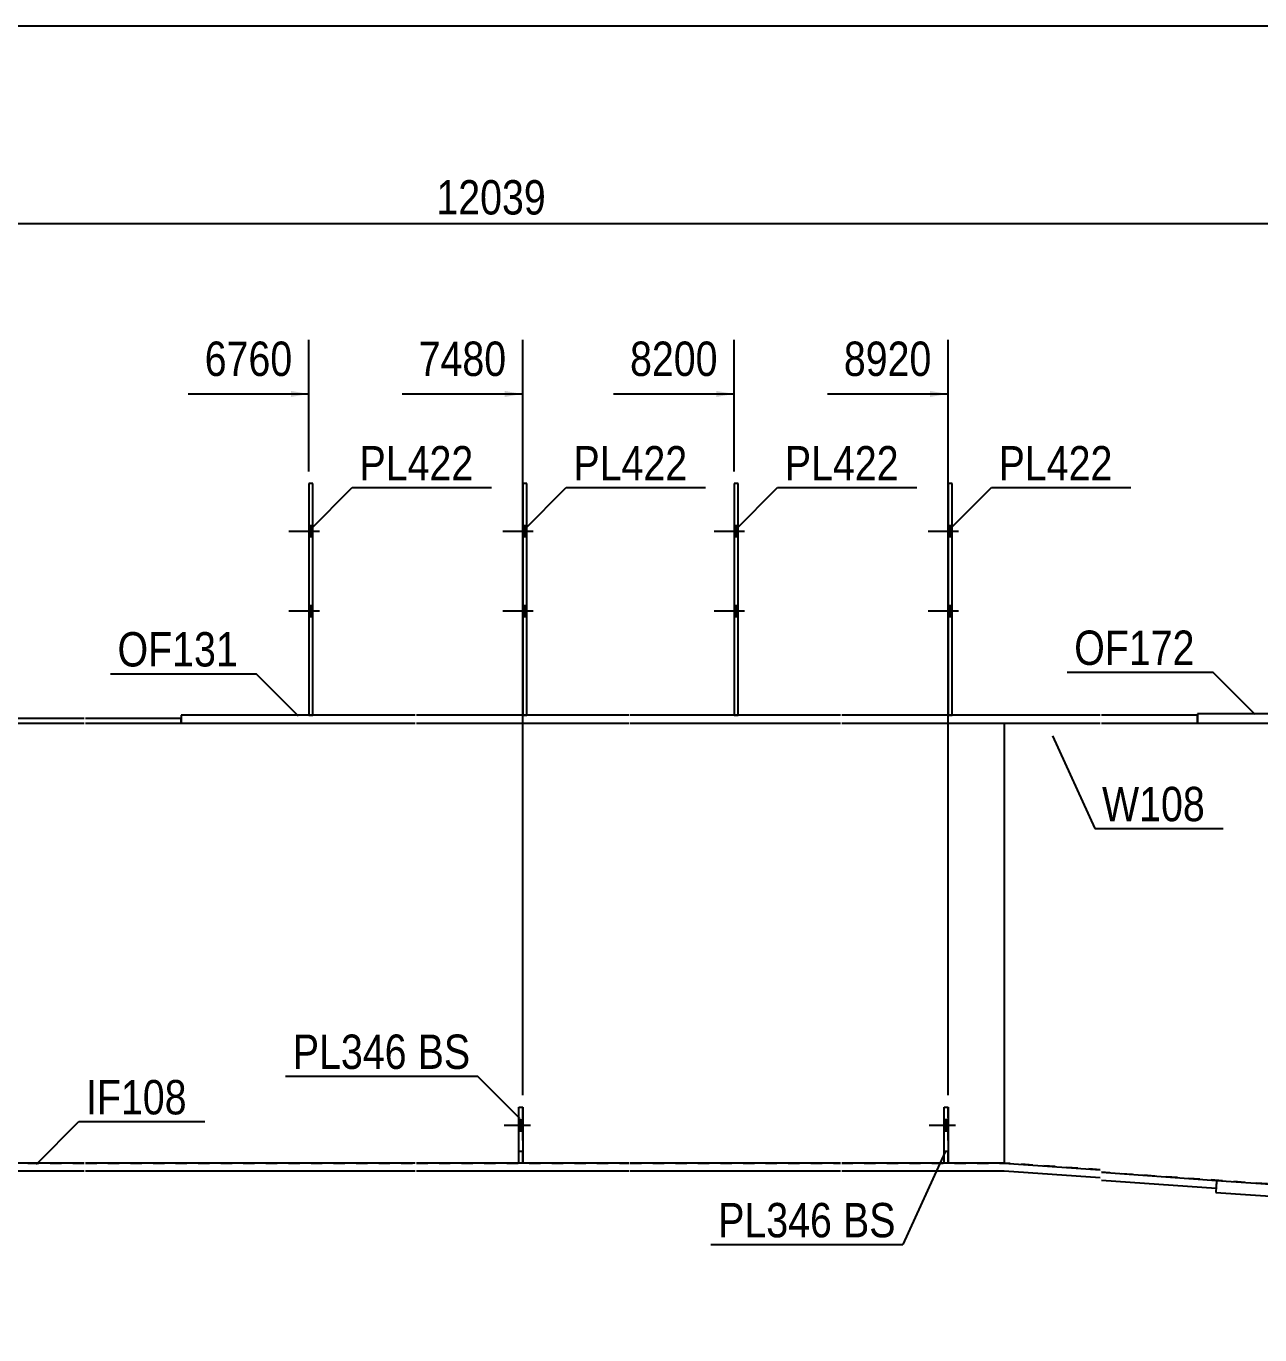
# Model space of a CAD drawing. Header units: millimetres. Extents: x -27 to 375, y -201 to 76.
# Drawn here: x 137 to 239.8, y -32.6 to 76.4 of the extents above; entities that cross this region are included whole.
import ezdxf

# ---------------------------------------------------------------- set-up
doc = ezdxf.new("R2010")
doc.units = ezdxf.units.MM
doc.linetypes.add('DXK_LINE_DOT1', pattern=[1.8814, 0.9407, -0.9407])
doc.linetypes.add('DXK_LINE_DOT2', pattern=[3.9198, 1.9599, -1.9599])
doc.styles.add('Arial Narrow', font='ARIALN.TTF', dxfattribs={"height": 0.2})

# ---------------------------------------------------------------- blocks, each defined once
blk = doc.blocks.new('Unknown-623588259-1210')
at = {"color": 5, "linetype": 'Continuous'}
blk.add_line((375.38, 76.45), (-24.62, 76.45), dxfattribs=at)
blk = doc.blocks.new('Part-623588259-7191 - 1490')
at = {"color": 2, "linetype": 'Continuous'}
blk.add_line((61.57, 18.33), (61.57, -18.33), dxfattribs=at)
at = {"color": 7, "linetype": 'DXK_LINE_DOT1'}
for p, q in [((61.57, 18.33), (69.57, 18.33)), ((69.67, 18.33), (90.24, 18.33)), ((90.34, 18.33), (107.88, 18.33)), ((107.98, 18.33), (125.71, 18.33)), ((125.81, 18.33), (141.81, 18.33)), ((141.91, 18.33), (169.42, 18.33)), ((169.52, 18.33), (187.25, 18.33)), ((187.35, 18.33), (204.88, 18.33)), ((204.98, 18.33), (218.54, 18.33)), ((218.54, 18.33), (218.54, -18.33)), ((61.57, -18.33), (69.57, -18.33)), ((69.67, -18.33), (90.24, -18.33)), ((90.34, -18.33), (107.88, -18.33)), ((107.98, -18.33), (125.71, -18.33)), ((125.81, -18.33), (141.81, -18.33)), ((141.91, -18.33), (169.42, -18.33)), ((169.52, -18.33), (187.25, -18.33)), ((187.35, -18.33), (204.88, -18.33)), ((204.98, -18.33), (218.54, -18.33))]:
    blk.add_line(p, q, dxfattribs=at)
blk = doc.blocks.new('Bolt-623588259-11108 - 1490')
at = {"linetype": 'Continuous'}
blk.add_hatch(color=3, dxfattribs=at).paths.add_polyline_path([(213.85, -15.67), (213.85, -14.73), (213.52, -14.73), (213.52, -15.67)])
at = {"color": 3, "linetype": 'Continuous'}
for p, q in [((214.48, -15.2), (212.28, -15.2)), ((213.85, -14.73), (213.52, -14.73)), ((213.85, -15.67), (213.52, -15.67))]:
    blk.add_line(p, q, dxfattribs=at)
blk = doc.blocks.new('Part-623588259-7241 - 1490')
at = {"color": 2, "linetype": 'Continuous'}
for p, q in [((178.05, -18.33), (178.05, -13.67)), ((178.05, -13.67), (178.38, -13.67)), ((178.38, -13.67), (178.38, -18.33))]:
    blk.add_line(p, q, dxfattribs=at)
blk = doc.blocks.new('Part-623588259-7179 - 1490')
at = {"color": 2, "linetype": 'Continuous'}
for p, q in [((77.67, 18.73), (77.67, 18.33)), ((90.24, 18.73), (77.67, 18.73)), ((107.88, 18.73), (90.34, 18.73)), ((125.71, 18.73), (107.98, 18.73)), ((141.81, 18.73), (125.81, 18.73)), ((149.91, 18.73), (141.91, 18.73)), ((149.91, 18.33), (149.91, 18.73)), ((77.67, 18.33), (90.24, 18.33)), ((90.34, 18.33), (107.88, 18.33)), ((107.98, 18.33), (125.71, 18.33)), ((125.81, 18.33), (141.81, 18.33)), ((141.91, 18.33), (149.91, 18.33))]:
    blk.add_line(p, q, dxfattribs=at)
blk = doc.blocks.new('Part-623588259-7181 - 1490')
at = {"color": 2, "linetype": 'Continuous'}
for p, q in [((218.54, 18.33), (218.54, -18.33)), ((342.09, -31.65), (342.31, -31.67))]:
    blk.add_line(p, q, dxfattribs=at)
at = {"color": 7, "linetype": 'DXK_LINE_DOT1'}
for p, q in [((218.54, 18.33), (226.54, 18.33)), ((226.64, 18.33), (244.24, 18.33)), ((244.34, 18.33), (261.88, 18.33)), ((261.98, 18.33), (279.71, 18.33)), ((279.81, 18.33), (326.08, 18.33)), ((326.18, 18.33), (350.27, 18.33)), ((342.31, -31.67), (350.27, 18.33)), ((226.54, -18.89), (218.54, -18.33)), ((244.24, -20.33), (226.64, -19.1)), ((261.88, -21.97), (244.34, -20.75)), ((279.71, -25.31), (261.98, -24.08)), ((326.08, -28.66), (279.81, -25.43)), ((342.09, -31.65), (326.18, -30.54))]:
    blk.add_line(p, q, dxfattribs=at)
blk = doc.blocks.new('Part-623588259-7186 - 1490')
at = {"color": 2, "linetype": 'Continuous'}
for p, q in [((244.24, 19.13), (234.64, 19.13)), ((234.64, 19.13), (234.64, 18.33)), ((261.88, 19.13), (244.34, 19.13)), ((279.71, 19.13), (261.98, 19.13)), ((287.81, 19.13), (279.81, 19.13)), ((234.64, 18.33), (244.24, 18.33)), ((244.34, 18.33), (261.88, 18.33)), ((261.98, 18.33), (279.71, 18.33)), ((279.81, 18.33), (287.81, 18.33))]:
    blk.add_line(p, q, dxfattribs=at)
at = {"color": 7, "linetype": 'DXK_LINE_DOT1'}
blk.add_line((287.81, 18.33), (287.81, 19.13), dxfattribs=at)
blk = doc.blocks.new('Part-623588259-7188 - 1490')
at = {"color": 2, "linetype": 'Continuous'}
for p, q in [((141.81, -18.33), (133.81, -18.33)), ((133.81, -18.33), (133.81, -19)), ((169.42, -18.33), (141.91, -18.33)), ((187.25, -18.33), (169.52, -18.33)), ((204.88, -18.33), (187.35, -18.33)), ((218.54, -18.33), (204.98, -18.33)), ((218.54, -18.33), (226.54, -18.89)), ((141.81, -19), (133.81, -19)), ((169.42, -19), (141.91, -19)), ((187.25, -19), (169.52, -19)), ((204.88, -19), (187.35, -19)), ((218.52, -19), (204.98, -19)), ((226.54, -19.56), (218.52, -19)), ((226.64, -19.1), (236.24, -19.77)), ((236.2, -20.44), (226.64, -19.77))]:
    blk.add_line(p, q, dxfattribs=at)
at = {"color": 7, "linetype": 'DXK_LINE_DOT1'}
blk.add_line((236.24, -19.77), (236.2, -20.44), dxfattribs=at)
blk = doc.blocks.new('Part-623588259-7192 - 1490')
at = {"color": 2, "linetype": 'Continuous'}
for p, q in [((149.91, 19), (149.91, 18.33)), ((169.42, 19), (149.91, 19)), ((187.25, 19), (169.52, 19)), ((204.88, 19), (187.35, 19)), ((226.54, 19), (204.98, 19)), ((234.64, 19), (226.64, 19)), ((149.91, 18.33), (169.42, 18.33)), ((169.52, 18.33), (187.25, 18.33)), ((187.35, 18.33), (204.88, 18.33)), ((204.98, 18.33), (226.54, 18.33)), ((226.64, 18.33), (234.64, 18.33))]:
    blk.add_line(p, q, dxfattribs=at)
at = {"color": 7, "linetype": 'DXK_LINE_DOT1'}
blk.add_line((234.64, 18.33), (234.64, 19), dxfattribs=at)
blk = doc.blocks.new('Bolt-623588259-7274 - 1490')
at = {"linetype": 'Continuous'}
for points in [[(160.88, 33.87), (160.88, 34.8), (160.55, 34.8), (160.55, 33.87)], [(160.88, 33.87), (160.88, 34.8), (160.55, 34.8), (160.55, 33.87)], [(160.88, 27.2), (160.88, 28.13), (160.55, 28.13), (160.55, 27.2)], [(160.88, 27.2), (160.88, 28.13), (160.55, 28.13), (160.55, 27.2)]]:
    blk.add_hatch(color=3, dxfattribs=at).paths.add_polyline_path(points)
at = {"color": 3, "linetype": 'Continuous'}
for p, q in [((161.42, 34.33), (158.88, 34.33)), ((161.42, 34.33), (158.88, 34.33)), ((160.88, 34.8), (160.55, 34.8)), ((160.88, 34.8), (160.55, 34.8)), ((160.88, 33.87), (160.55, 33.87)), ((160.88, 33.87), (160.55, 33.87)), ((161.42, 27.67), (158.88, 27.67)), ((161.42, 27.67), (158.88, 27.67)), ((160.88, 28.13), (160.55, 28.13)), ((160.88, 28.13), (160.55, 28.13)), ((160.88, 27.2), (160.55, 27.2)), ((160.88, 27.2), (160.55, 27.2))]:
    blk.add_line(p, q, dxfattribs=at)
blk = doc.blocks.new('Bolt-623588259-7275 - 1490')
at = {"linetype": 'Continuous'}
for points in [[(196.35, 33.87), (196.35, 34.8), (196.02, 34.8), (196.02, 33.87)], [(196.35, 33.87), (196.35, 34.8), (196.02, 34.8), (196.02, 33.87)], [(196.35, 27.2), (196.35, 28.13), (196.02, 28.13), (196.02, 27.2)], [(196.35, 27.2), (196.35, 28.13), (196.02, 28.13), (196.02, 27.2)]]:
    blk.add_hatch(color=3, dxfattribs=at).paths.add_polyline_path(points)
at = {"color": 3, "linetype": 'Continuous'}
for p, q in [((196.88, 34.33), (194.35, 34.33)), ((196.88, 34.33), (194.35, 34.33)), ((196.35, 34.8), (196.02, 34.8)), ((196.35, 34.8), (196.02, 34.8)), ((196.35, 33.87), (196.02, 33.87)), ((196.35, 33.87), (196.02, 33.87)), ((196.88, 27.67), (194.35, 27.67)), ((196.88, 27.67), (194.35, 27.67)), ((196.35, 28.13), (196.02, 28.13)), ((196.35, 28.13), (196.02, 28.13)), ((196.35, 27.2), (196.02, 27.2)), ((196.35, 27.2), (196.02, 27.2))]:
    blk.add_line(p, q, dxfattribs=at)
blk = doc.blocks.new('Part-623588259-7213 - 1490')
at = {"color": 2, "linetype": 'Continuous'}
for p, q in [((160.88, 38.33), (160.55, 38.33)), ((160.55, 38.33), (160.55, 19)), ((160.88, 19), (160.88, 38.33))]:
    blk.add_line(p, q, dxfattribs=at)
at = {"color": 7, "linetype": 'DXK_LINE_DOT1'}
blk.add_line((160.55, 19), (160.88, 19), dxfattribs=at)
blk = doc.blocks.new('Part-623588259-7214 - 1490')
at = {"color": 2, "linetype": 'Continuous'}
for p, q in [((196.35, 38.33), (196.02, 38.33)), ((196.02, 38.33), (196.02, 19)), ((196.35, 19), (196.35, 38.33))]:
    blk.add_line(p, q, dxfattribs=at)
at = {"color": 7, "linetype": 'DXK_LINE_DOT1'}
blk.add_line((196.02, 19), (196.35, 19), dxfattribs=at)
blk = doc.blocks.new('Part-623588259-7216 - 1490')
at = {"color": 2, "linetype": 'Continuous'}
for p, q in [((236.24, -19.77), (236.17, -20.77)), ((236.24, -19.77), (244.24, -20.33)), ((236.17, -20.77), (244.24, -21.33)), ((244.34, -20.75), (261.88, -21.97)), ((244.34, -21.75), (261.88, -22.97)), ((261.98, -24.08), (279.71, -25.31)), ((261.98, -25.08), (279.71, -26.31)), ((279.81, -25.43), (326.08, -28.66)), ((279.81, -26.44), (326.08, -29.66)), ((326.18, -30.54), (342.09, -31.65)), ((326.18, -31.54), (342.02, -32.65)), ((342.09, -31.65), (342.02, -32.65))]:
    blk.add_line(p, q, dxfattribs=at)
blk = doc.blocks.new('Part-623588259-7231 - 1490')
at = {"color": 2, "linetype": 'Continuous'}
for p, q in [((178.72, 38.33), (178.38, 38.33)), ((178.38, 38.33), (178.38, 19)), ((178.72, 19), (178.72, 38.33))]:
    blk.add_line(p, q, dxfattribs=at)
at = {"color": 7, "linetype": 'DXK_LINE_DOT1'}
blk.add_line((178.38, 19), (178.72, 19), dxfattribs=at)
blk = doc.blocks.new('Bolt-623588259-7296 - 1490')
at = {"linetype": 'Continuous'}
blk.add_hatch(color=3, dxfattribs=at).paths.add_polyline_path([(178.38, -15.67), (178.38, -14.73), (178.05, -14.73), (178.05, -15.67)])
at = {"color": 3, "linetype": 'Continuous'}
for p, q in [((179.02, -15.2), (176.82, -15.2)), ((178.38, -14.73), (178.05, -14.73)), ((178.38, -15.67), (178.05, -15.67))]:
    blk.add_line(p, q, dxfattribs=at)
blk = doc.blocks.new('Part-623588259-7238 - 1490')
at = {"color": 7, "linetype": 'DXK_LINE_DOT1'}
for p, q in [((178.05, -18.33), (178.05, -13.67)), ((178.05, -13.67), (178.38, -13.67)), ((178.38, -18.33), (178.38, -13.67)), ((178.05, -17.33), (178.38, -17.33))]:
    blk.add_line(p, q, dxfattribs=at)
blk = doc.blocks.new('Bolt-623588259-7286 - 1490')
at = {"linetype": 'Continuous'}
for points in [[(178.72, 33.87), (178.72, 34.8), (178.38, 34.8), (178.38, 33.87)], [(178.72, 33.87), (178.72, 34.8), (178.38, 34.8), (178.38, 33.87)], [(178.72, 27.2), (178.72, 28.13), (178.38, 28.13), (178.38, 27.2)], [(178.72, 27.2), (178.72, 28.13), (178.38, 28.13), (178.38, 27.2)]]:
    blk.add_hatch(color=3, dxfattribs=at).paths.add_polyline_path(points)
at = {"color": 3, "linetype": 'Continuous'}
for p, q in [((179.25, 34.33), (176.72, 34.33)), ((179.25, 34.33), (176.72, 34.33)), ((178.72, 34.8), (178.38, 34.8)), ((178.72, 34.8), (178.38, 34.8)), ((178.72, 33.87), (178.38, 33.87)), ((178.72, 33.87), (178.38, 33.87)), ((179.25, 27.67), (176.72, 27.67)), ((179.25, 27.67), (176.72, 27.67)), ((178.72, 28.13), (178.38, 28.13)), ((178.72, 28.13), (178.38, 28.13)), ((178.72, 27.2), (178.38, 27.2)), ((178.72, 27.2), (178.38, 27.2))]:
    blk.add_line(p, q, dxfattribs=at)
blk = doc.blocks.new('Bolt-623588259-7293 - 1490')
at = {"color": 3, "linetype": 'DXK_LINE_DOT2'}
for p, q in [((179.02, -15.2), (176.82, -15.2)), ((178.38, -14.73), (178.05, -14.73)), ((178.38, -15.67), (178.05, -15.67))]:
    blk.add_line(p, q, dxfattribs=at)
blk = doc.blocks.new('Part-623588259-11097 - 1490')
at = {"color": 2, "linetype": 'Continuous'}
for p, q in [((214.18, 38.33), (213.85, 38.33)), ((213.85, 38.33), (213.85, 19)), ((214.18, 19), (214.18, 38.33))]:
    blk.add_line(p, q, dxfattribs=at)
at = {"color": 7, "linetype": 'DXK_LINE_DOT1'}
blk.add_line((213.85, 19), (214.18, 19), dxfattribs=at)
blk = doc.blocks.new('Part-623588259-11098 - 1490')
at = {"color": 7, "linetype": 'DXK_LINE_DOT1'}
for p, q in [((213.52, -18.33), (213.52, -13.67)), ((213.52, -13.67), (213.85, -13.67)), ((213.85, -18.33), (213.85, -13.67)), ((213.52, -17.33), (213.85, -17.33))]:
    blk.add_line(p, q, dxfattribs=at)
blk = doc.blocks.new('Part-623588259-11101 - 1490')
at = {"color": 2, "linetype": 'Continuous'}
for p, q in [((213.52, -18.33), (213.52, -13.67)), ((213.52, -13.67), (213.85, -13.67)), ((213.85, -13.67), (213.85, -18.33))]:
    blk.add_line(p, q, dxfattribs=at)
blk = doc.blocks.new('Bolt-623588259-11104 - 1490')
at = {"linetype": 'Continuous'}
for points in [[(214.18, 33.87), (214.18, 34.8), (213.85, 34.8), (213.85, 33.87)], [(214.18, 33.87), (214.18, 34.8), (213.85, 34.8), (213.85, 33.87)], [(214.18, 27.2), (214.18, 28.13), (213.85, 28.13), (213.85, 27.2)], [(214.18, 27.2), (214.18, 28.13), (213.85, 28.13), (213.85, 27.2)]]:
    blk.add_hatch(color=3, dxfattribs=at).paths.add_polyline_path(points)
at = {"color": 3, "linetype": 'Continuous'}
for p, q in [((214.72, 34.33), (212.18, 34.33)), ((214.72, 34.33), (212.18, 34.33)), ((214.18, 34.8), (213.85, 34.8)), ((214.18, 34.8), (213.85, 34.8)), ((214.18, 33.87), (213.85, 33.87)), ((214.18, 33.87), (213.85, 33.87)), ((214.72, 27.67), (212.18, 27.67)), ((214.72, 27.67), (212.18, 27.67)), ((214.18, 28.13), (213.85, 28.13)), ((214.18, 28.13), (213.85, 28.13)), ((214.18, 27.2), (213.85, 27.2)), ((214.18, 27.2), (213.85, 27.2))]:
    blk.add_line(p, q, dxfattribs=at)
blk = doc.blocks.new('Bolt-623588259-11105 - 1490')
at = {"color": 3, "linetype": 'DXK_LINE_DOT2'}
for p, q in [((214.48, -15.2), (212.28, -15.2)), ((213.85, -14.73), (213.52, -14.73)), ((213.85, -15.67), (213.52, -15.67))]:
    blk.add_line(p, q, dxfattribs=at)
blk = doc.blocks.new('StraightDimension-623588259-2657 - 1490')
at = {"color": 7, "linetype": 'Continuous'}
blk.add_line((-1.33, 60), (352.84, 60), dxfattribs=at)
at = {"color": 0}
blk.add_wipeout([(180.92, 60.15), (180.92, 64.35), (170.58, 64.35), (170.58, 60.15)], dxfattribs=at)
at = {"color": 3, "style": 'Arial Narrow'}
blk.add_text('12039', height=2.863, dxfattribs=at).set_placement((171.18, 60.75))
blk = doc.blocks.new('StraightDimension-623588259-10906 - 1490')
at = {"linetype": 'Continuous'}
blk.add_hatch(color=7, dxfattribs=at).paths.add_polyline_path([(212.35, 46.04), (213.85, 45.79), (212.35, 45.54)])
at = {"color": 7, "linetype": 'Continuous'}
for p, q in [((213.85, -12.67), (213.85, 50.29)), ((203.79, 45.79), (213.85, 45.79))]:
    blk.add_line(p, q, dxfattribs=at)
at = {"color": 0}
blk.add_wipeout([(213.08, 46.69), (213.08, 50.89), (204.56, 50.89), (204.56, 46.69)], dxfattribs=at)
at = {"color": 3, "style": 'Arial Narrow'}
blk.add_text('8920', height=2.863, dxfattribs=at).set_placement((205.16, 47.29))
blk = doc.blocks.new('StraightDimension-623588259-10907 - 1490')
at = {"linetype": 'Continuous'}
blk.add_hatch(color=7, dxfattribs=at).paths.add_polyline_path([(194.52, 46.04), (196.02, 45.79), (194.52, 45.54)])
at = {"color": 7, "linetype": 'Continuous'}
for p, q in [((196.02, 39.33), (196.02, 50.29)), ((185.95, 45.79), (196.02, 45.79))]:
    blk.add_line(p, q, dxfattribs=at)
at = {"color": 0}
blk.add_wipeout([(195.24, 46.69), (195.24, 50.89), (186.73, 50.89), (186.73, 46.69)], dxfattribs=at)
at = {"color": 3, "style": 'Arial Narrow'}
blk.add_text('8200', height=2.863, dxfattribs=at).set_placement((187.33, 47.29))
blk = doc.blocks.new('StraightDimension-623588259-10908 - 1490')
at = {"linetype": 'Continuous'}
blk.add_hatch(color=7, dxfattribs=at).paths.add_polyline_path([(176.88, 46.04), (178.38, 45.79), (176.88, 45.54)])
at = {"color": 7, "linetype": 'Continuous'}
for p, q in [((178.38, -12.67), (178.38, 50.29)), ((168.32, 45.79), (178.38, 45.79))]:
    blk.add_line(p, q, dxfattribs=at)
at = {"color": 0}
blk.add_wipeout([(177.61, 46.69), (177.61, 50.89), (169.1, 50.89), (169.1, 46.69)], dxfattribs=at)
at = {"color": 3, "style": 'Arial Narrow'}
blk.add_text('7480', height=2.863, dxfattribs=at).set_placement((169.7, 47.29))
blk = doc.blocks.new('StraightDimension-623588259-10909 - 1490')
at = {"linetype": 'Continuous'}
blk.add_hatch(color=7, dxfattribs=at).paths.add_polyline_path([(159.05, 46.04), (160.55, 45.79), (159.05, 45.54)])
at = {"color": 7, "linetype": 'Continuous'}
for p, q in [((160.55, 39.33), (160.55, 50.29)), ((150.49, 45.79), (160.55, 45.79))]:
    blk.add_line(p, q, dxfattribs=at)
at = {"color": 0}
blk.add_wipeout([(159.78, 46.69), (159.78, 50.89), (151.26, 50.89), (151.26, 46.69)], dxfattribs=at)
at = {"color": 3, "style": 'Arial Narrow'}
blk.add_text('6760', height=2.863, dxfattribs=at).set_placement((151.86, 47.29))
blk = doc.blocks.new('Mark-623588259-10436 - 1490')
at = {"color": 7, "linetype": 'Continuous'}
for p, q in [((196.1, 34.44), (199.64, 37.98)), ((199.64, 37.98), (211.24, 37.98))]:
    blk.add_line(p, q, dxfattribs=at)
at = {"color": 0}
blk.add_wipeout([(209.74, 38.58), (209.74, 41.58), (200.24, 41.58), (200.24, 38.58)], dxfattribs=at)
blk.add_wipeout([(209.74, 38.58), (209.74, 41.58), (200.24, 41.58), (200.24, 38.58)], dxfattribs=at)
at = {"color": 3, "style": 'Arial Narrow'}
blk.add_text('PL422', height=2.863, dxfattribs=at).set_placement((200.24, 38.58))
blk = doc.blocks.new('MarkSet-623588259-10346 - 1490')
at = {"color": 7, "linetype": 'Continuous'}
for p in [(158.61, -11.08), (178.14, -14.62)]:
    blk.add_line(p, (174.6, -11.08), dxfattribs=at)
at = {"color": 0}
for points in [[(168.72, -10.48), (168.72, -7.48), (159.21, -7.48), (159.21, -10.48)], [(174, -10.48), (174, -7.48), (169.62, -7.48), (169.62, -10.48)]]:
    blk.add_wipeout(points, dxfattribs=at)
for points in [[(168.72, -10.48), (168.72, -7.48), (159.21, -7.48), (159.21, -10.48)], [(174, -10.48), (174, -7.48), (169.62, -7.48), (169.62, -10.48)]]:
    blk.add_wipeout(points, dxfattribs=at)
at = {"color": 3, "style": 'Arial Narrow'}
for s, p in [('PL346', (159.21, -10.48)), ('BS', (169.62, -10.48))]:
    blk.add_text(s, height=2.863, dxfattribs=at).set_placement(p)
blk = doc.blocks.new('Mark-623588259-10382 - 1490')
at = {"color": 7, "linetype": 'Continuous'}
for p, q in [((222.56, 17.3), (226.09, 9.57)), ((226.09, 9.57), (236.78, 9.57))]:
    blk.add_line(p, q, dxfattribs=at)
at = {"color": 0}
blk.add_wipeout([(235.28, 10.17), (235.28, 13.17), (226.69, 13.17), (226.69, 10.17)], dxfattribs=at)
blk.add_wipeout([(235.28, 10.17), (235.28, 13.17), (226.69, 13.17), (226.69, 10.17)], dxfattribs=at)
at = {"color": 3, "style": 'Arial Narrow'}
blk.add_text('W108', height=2.863, dxfattribs=at).set_placement((226.69, 10.17))
blk = doc.blocks.new('Mark-623588259-10391 - 1490')
at = {"color": 7, "linetype": 'Continuous'}
for p in [(223.77, 22.6), (239.46, 19.06)]:
    blk.add_line(p, (235.92, 22.6), dxfattribs=at)
at = {"color": 0}
blk.add_wipeout([(234.42, 23.2), (234.42, 26.2), (224.37, 26.2), (224.37, 23.2)], dxfattribs=at)
blk.add_wipeout([(234.42, 23.2), (234.42, 26.2), (224.37, 26.2), (224.37, 23.2)], dxfattribs=at)
at = {"color": 3, "style": 'Arial Narrow'}
blk.add_text('OF172', height=2.863, dxfattribs=at).set_placement((224.37, 23.2))
blk = doc.blocks.new('Mark-623588259-10394 - 1490')
at = {"color": 7, "linetype": 'Continuous'}
for p, q in [((137.82, -18.41), (141.36, -14.87)), ((141.36, -14.87), (151.87, -14.87))]:
    blk.add_line(p, q, dxfattribs=at)
at = {"color": 0}
blk.add_wipeout([(150.37, -14.27), (150.37, -11.27), (141.96, -11.27), (141.96, -14.27)], dxfattribs=at)
blk.add_wipeout([(150.37, -14.27), (150.37, -11.27), (141.96, -11.27), (141.96, -14.27)], dxfattribs=at)
at = {"color": 3, "style": 'Arial Narrow'}
blk.add_text('IF108', height=2.863, dxfattribs=at).set_placement((141.96, -14.27))
blk = doc.blocks.new('Mark-623588259-10400 - 1490')
at = {"color": 7, "linetype": 'Continuous'}
for p in [(143.99, 22.47), (159.68, 18.93)]:
    blk.add_line(p, (156.14, 22.47), dxfattribs=at)
at = {"color": 0}
blk.add_wipeout([(154.64, 23.07), (154.64, 26.07), (144.59, 26.07), (144.59, 23.07)], dxfattribs=at)
blk.add_wipeout([(154.64, 23.07), (154.64, 26.07), (144.59, 26.07), (144.59, 23.07)], dxfattribs=at)
at = {"color": 3, "style": 'Arial Narrow'}
blk.add_text('OF131', height=2.863, dxfattribs=at).set_placement((144.59, 23.07))
blk = doc.blocks.new('Mark-623588259-10433 - 1490')
at = {"color": 7, "linetype": 'Continuous'}
for p, q in [((160.64, 34.44), (164.17, 37.98)), ((164.17, 37.98), (175.78, 37.98))]:
    blk.add_line(p, q, dxfattribs=at)
at = {"color": 0}
blk.add_wipeout([(174.28, 38.58), (174.28, 41.58), (164.77, 41.58), (164.77, 38.58)], dxfattribs=at)
blk.add_wipeout([(174.28, 38.58), (174.28, 41.58), (164.77, 41.58), (164.77, 38.58)], dxfattribs=at)
at = {"color": 3, "style": 'Arial Narrow'}
blk.add_text('PL422', height=2.863, dxfattribs=at).set_placement((164.77, 38.58))
blk = doc.blocks.new('Mark-623588259-10454 - 1490')
at = {"color": 7, "linetype": 'Continuous'}
for p, q in [((178.47, 34.44), (182.01, 37.98)), ((182.01, 37.98), (193.61, 37.98))]:
    blk.add_line(p, q, dxfattribs=at)
at = {"color": 0}
blk.add_wipeout([(192.11, 38.58), (192.11, 41.58), (182.61, 41.58), (182.61, 38.58)], dxfattribs=at)
blk.add_wipeout([(192.11, 38.58), (192.11, 41.58), (182.61, 41.58), (182.61, 38.58)], dxfattribs=at)
at = {"color": 3, "style": 'Arial Narrow'}
blk.add_text('PL422', height=2.863, dxfattribs=at).set_placement((182.61, 38.58))
blk = doc.blocks.new('MarkSet-623588259-11151 - 1490')
at = {"color": 7, "linetype": 'Continuous'}
for p in [(213.6, -17.38), (194.08, -25.12)]:
    blk.add_line(p, (210.07, -25.12), dxfattribs=at)
at = {"color": 0}
for points in [[(204.19, -24.52), (204.19, -21.52), (194.68, -21.52), (194.68, -24.52)], [(209.47, -24.52), (209.47, -21.52), (205.09, -21.52), (205.09, -24.52)]]:
    blk.add_wipeout(points, dxfattribs=at)
for points in [[(204.19, -24.52), (204.19, -21.52), (194.68, -21.52), (194.68, -24.52)], [(209.47, -24.52), (209.47, -21.52), (205.09, -21.52), (205.09, -24.52)]]:
    blk.add_wipeout(points, dxfattribs=at)
at = {"color": 3, "style": 'Arial Narrow'}
for s, p in [('PL346', (194.68, -24.52)), ('BS', (205.09, -24.52))]:
    blk.add_text(s, height=2.863, dxfattribs=at).set_placement(p)
blk = doc.blocks.new('Mark-623588259-11156 - 1490')
at = {"color": 7, "linetype": 'Continuous'}
for p, q in [((213.94, 34.45), (217.47, 37.98)), ((217.47, 37.98), (229.08, 37.98))]:
    blk.add_line(p, q, dxfattribs=at)
at = {"color": 0}
blk.add_wipeout([(227.58, 38.58), (227.58, 41.58), (218.07, 41.58), (218.07, 38.58)], dxfattribs=at)
blk.add_wipeout([(227.58, 38.58), (227.58, 41.58), (218.07, 41.58), (218.07, 38.58)], dxfattribs=at)
at = {"color": 3, "style": 'Arial Narrow'}
blk.add_text('PL422', height=2.863, dxfattribs=at).set_placement((218.07, 38.58))

msp = doc.modelspace()

# ---------------------------------------------------------------- block references
for name in ['Unknown-623588259-1210', 'Part-623588259-7213 - 1490', 'Part-623588259-7231 - 1490', 'Part-623588259-7214 - 1490', 'Part-623588259-11097 - 1490', 'Bolt-623588259-7274 - 1490', 'Bolt-623588259-7286 - 1490', 'Bolt-623588259-7275 - 1490', 'Bolt-623588259-11104 - 1490', 'Part-623588259-7179 - 1490', 'Part-623588259-7192 - 1490', 'Part-623588259-7186 - 1490', 'Part-623588259-7191 - 1490', 'Part-623588259-7181 - 1490', 'Part-623588259-7241 - 1490', 'Part-623588259-7238 - 1490', 'Part-623588259-11098 - 1490', 'Part-623588259-11101 - 1490', 'Bolt-623588259-7296 - 1490', 'Bolt-623588259-7293 - 1490', 'Bolt-623588259-11108 - 1490', 'Bolt-623588259-11105 - 1490', 'Part-623588259-7188 - 1490', 'Part-623588259-7216 - 1490']:
    msp.add_blockref(name, (0, 0))

# ---------------------------------------------------------------- next in the draw order: block references
for name in ['StraightDimension-623588259-2657 - 1490', 'Mark-623588259-10382 - 1490', 'Mark-623588259-10394 - 1490', 'MarkSet-623588259-11151 - 1490']:
    msp.add_blockref(name, (0, 0))

# ---------------------------------------------------------------- next in the draw order: block references
for name in ['StraightDimension-623588259-10909 - 1490', 'StraightDimension-623588259-10908 - 1490', 'StraightDimension-623588259-10907 - 1490', 'StraightDimension-623588259-10906 - 1490', 'Mark-623588259-10391 - 1490', 'Mark-623588259-10400 - 1490']:
    msp.add_blockref(name, (0, 0))

# ---------------------------------------------------------------- next in the draw order: block references
for name in ['Mark-623588259-10433 - 1490', 'Mark-623588259-10454 - 1490', 'Mark-623588259-10436 - 1490', 'Mark-623588259-11156 - 1490', 'MarkSet-623588259-10346 - 1490']:
    msp.add_blockref(name, (0, 0))

doc.saveas('drawing.dxf')
